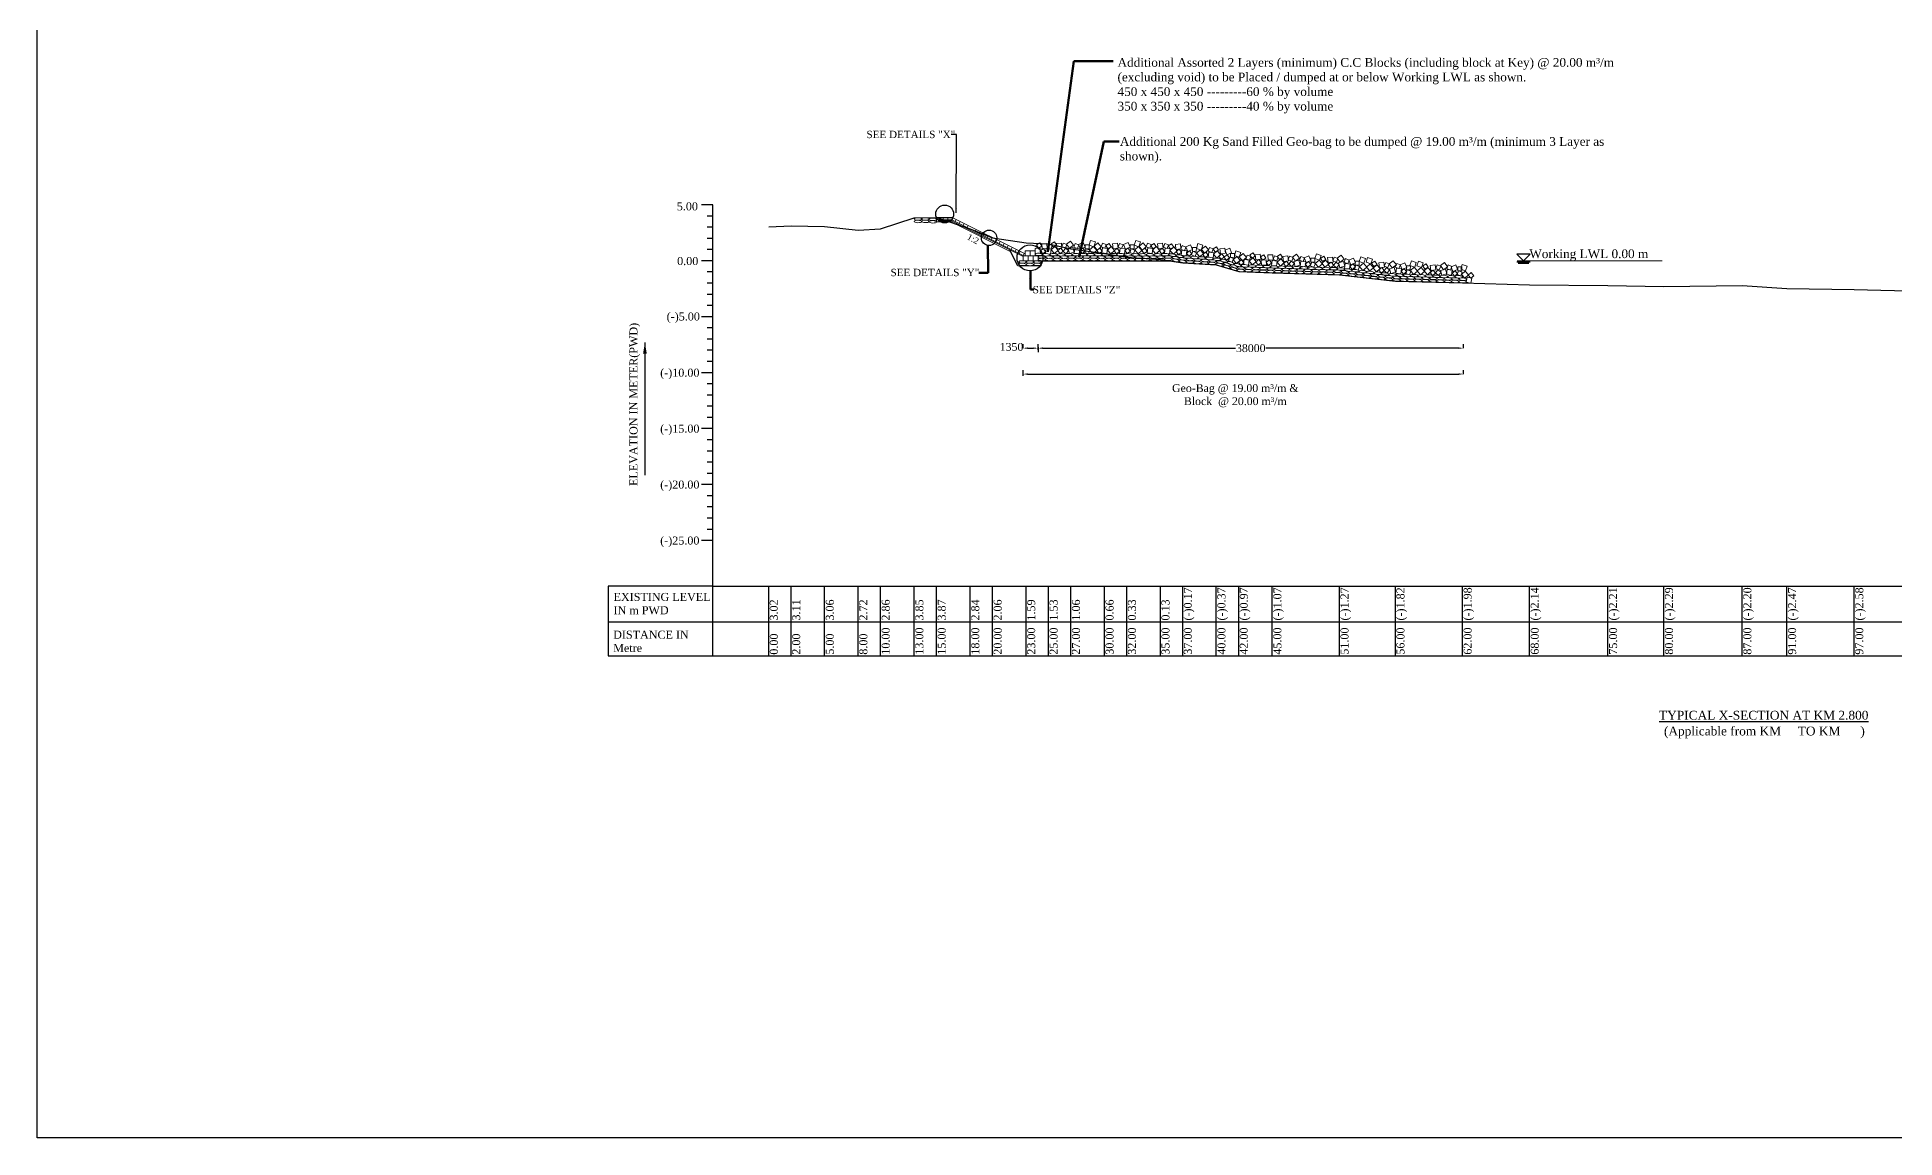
# Model space of a CAD drawing. Header units: metres. Extents: x -2434 to 11656, y -15288 to 8109.
# Drawn here: x 523.3 to 689.3, y -15288.2 to -15189.8 of the extents above; entities that cross this region are included whole.
import ezdxf

# ---------------------------------------------------------------- set-up
doc = ezdxf.new("R2010")
doc.units = ezdxf.units.M
doc.layers.add('LINE', color=7, linetype='Continuous')
doc.styles.get("Standard").update_dxf_attribs({"font": 'times.ttf'})
doc.dimstyles.get("Standard").update_dxf_attribs({"dimtxt": 0.5, "dimasz": 0.4075, "dimexe": 0.364, "dimexo": 0.219, "dimgap": 0.09, "dimtad": 0, "dimdec": 0, "dimlfac": 1000, "dimzin": 0, "dimdsep": 46, "dimtxsty": 'Standard', "dimcen": 0.09, "dimadec": 0, "dimazin": 0, "dimtfac": 1, "dimtdec": 0, "dimtofl": 0, "dimtmove": 0, "dimatfit": 3, "dimfxl": 1, "dimtolj": 1, "dimtzin": 0, "dimarcsym": 0})

# ---------------------------------------------------------------- blocks, each defined once
blk = doc.blocks.new('*D530')
at = {"color": 0, "lineweight": -2, "ltscale": 0.5}
for p, q in [((612.71, -15217.79), (612.71, -15217.27)), ((613.11, -15217.64), (630.36, -15217.64)), ((650.3, -15217.64), (633.05, -15217.64)), ((650.71, -15217.64), (650.71, -15217.27))]:
    blk.add_line(p, q, dxfattribs=at)
at = {"color": 0, "linetype": 'Continuous', "lineweight": -3, "ltscale": 0.5}
for points in [[(613.11, -15217.57), (613.11, -15217.7), (612.71, -15217.64)], [(650.3, -15217.57), (650.3, -15217.7), (650.71, -15217.64)]]:
    blk.add_solid(points, dxfattribs=at)
at = {"layer": 'Defpoints', "color": 0, "linetype": 'Continuous', "lineweight": -3, "ltscale": 0.5}
for p in [(650.71, -15217.64), (650.71, -15217.64), (612.71, -15223.34)]:
    blk.add_point(p, dxfattribs=at)
at = {"color": 0, "linetype": 'Continuous', "lineweight": -3, "ltscale": 0.5, "insert": (631.71, -15217.64), "char_height": 0.7, "attachment_point": 5}
blk.add_mtext('\\A1;38000', dxfattribs=at)
blk = doc.blocks.new('*D531')
at = {"color": 0, "lineweight": -2, "ltscale": 0.5}
for p, q in [((611.36, -15217.64), (611.36, -15217.27)), ((611.76, -15217.64), (612.3, -15217.64)), ((612.71, -15217.54), (612.71, -15218))]:
    blk.add_line(p, q, dxfattribs=at)
at = {"color": 0, "linetype": 'Continuous', "lineweight": -3, "ltscale": 0.5}
for points in [[(611.76, -15217.57), (611.76, -15217.7), (611.36, -15217.64)], [(612.3, -15217.57), (612.3, -15217.7), (612.71, -15217.64)]]:
    blk.add_solid(points, dxfattribs=at)
at = {"layer": 'Defpoints', "color": 0, "linetype": 'Continuous', "lineweight": -3, "ltscale": 0.5}
for p in [(611.36, -15217.64), (612.71, -15217.32), (612.71, -15217.64)]:
    blk.add_point(p, dxfattribs=at)
at = {"color": 0, "linetype": 'Continuous', "lineweight": -3, "ltscale": 0.5, "insert": (610.33, -15217.53), "char_height": 0.7, "attachment_point": 5}
blk.add_mtext('\\A1;1350', dxfattribs=at)
blk = doc.blocks.new('*D532')
at = {"color": 0, "lineweight": -2, "ltscale": 0.5}
for p, q in [((611.36, -15220.1), (611.36, -15219.59)), ((611.76, -15219.95), (650.3, -15219.95)), ((650.71, -15219.95), (650.71, -15219.59))]:
    blk.add_line(p, q, dxfattribs=at)
at = {"color": 0, "linetype": 'Continuous', "lineweight": -3, "ltscale": 0.5}
for points in [[(611.76, -15219.89), (611.76, -15220.02), (611.36, -15219.95)], [(650.3, -15219.89), (650.3, -15220.02), (650.71, -15219.95)]]:
    blk.add_solid(points, dxfattribs=at)
at = {"layer": 'Defpoints', "color": 0, "linetype": 'Continuous', "lineweight": -3, "ltscale": 0.5}
for p in [(650.71, -15219.95), (650.71, -15219.95), (611.36, -15226)]:
    blk.add_point(p, dxfattribs=at)
at = {"color": 0, "linetype": 'Continuous', "lineweight": -3, "ltscale": 0.5, "insert": (630.33, -15221.89), "char_height": 0.7, "attachment_point": 5}
blk.add_mtext('\\A1;Geo-Bag @ 19.00 m³/m &\\PBlock  @ 20.00 m³/m', dxfattribs=at)

msp = doc.modelspace()

# ---------------------------------------------------------------- linework, layer by layer
at = {"color": 0, "lineweight": -2}
for p, q in [((583.630429, -15204.827069), (582.630429, -15204.827069)), ((583.630429, -15245.126359), (583.630429, -15204.827069)), ((583.630429, -15205.827069), (583.130429, -15205.827069)), ((583.630429, -15206.827069), (583.130429, -15206.827069)), ((583.630429, -15207.827069), (583.130429, -15207.827069)), ((583.630429, -15209.827069), (582.630429, -15209.827069)), ((583.630429, -15208.827069), (583.130429, -15208.827069)), ((583.630429, -15210.827069), (583.130429, -15210.827069)), ((583.630429, -15211.827069), (583.130429, -15211.827069)), ((583.630429, -15212.827069), (583.130429, -15212.827069)), ((583.630429, -15214.827069), (582.630429, -15214.827069)), ((583.630429, -15213.827069), (583.130429, -15213.827069)), ((583.630429, -15215.827069), (583.130429, -15215.827069)), ((583.630429, -15216.827069), (583.130429, -15216.827069)), ((583.630429, -15217.827069), (583.130429, -15217.827069)), ((583.630429, -15219.827069), (582.630429, -15219.827069)), ((583.630429, -15218.827069), (583.130429, -15218.827069)), ((583.630429, -15220.827069), (583.130429, -15220.827069)), ((583.630429, -15221.827069), (583.130429, -15221.827069)), ((583.630429, -15222.827069), (583.130429, -15222.827069)), ((583.630429, -15224.827069), (582.630429, -15224.827069)), ((583.630429, -15223.827069), (583.130429, -15223.827069)), ((583.630429, -15225.827069), (583.130429, -15225.827069)), ((583.630429, -15226.827069), (583.130429, -15226.827069)), ((583.630429, -15227.827069), (583.130429, -15227.827069)), ((583.630429, -15229.827069), (582.630429, -15229.827069)), ((583.630429, -15228.827069), (583.130429, -15228.827069)), ((583.630429, -15230.827069), (583.130429, -15230.827069)), ((583.630429, -15231.827069), (583.130429, -15231.827069)), ((583.630429, -15232.827069), (583.130429, -15232.827069)), ((583.630429, -15234.827069), (582.630429, -15234.827069)), ((583.630429, -15233.827069), (583.130429, -15233.827069)), ((583.630429, -15238.907569), (793.630429, -15238.907569)), ((588.630429, -15245.126359), (588.630429, -15238.907569)), ((590.630429, -15245.126359), (590.630429, -15238.907569)), ((593.630429, -15245.126359), (593.630429, -15238.907569)), ((596.630429, -15245.126359), (596.630429, -15238.907569)), ((598.630429, -15245.126359), (598.630429, -15238.907569)), ((601.630429, -15245.126359), (601.630429, -15238.907569)), ((603.630429, -15245.126359), (603.630429, -15238.907569)), ((606.630429, -15245.126359), (606.630429, -15238.907569)), ((608.630429, -15245.126359), (608.630429, -15238.907569)), ((611.630429, -15245.126359), (611.630429, -15238.907569)), ((613.630429, -15245.126359), (613.630429, -15238.907569)), ((615.630429, -15245.126359), (615.630429, -15238.907569)), ((618.630429, -15245.126359), (618.630429, -15238.907569)), ((620.630429, -15245.126359), (620.630429, -15238.907569)), ((623.630429, -15245.126359), (623.630429, -15238.907569)), ((625.630429, -15245.126359), (625.630429, -15238.907569)), ((628.630429, -15245.126359), (628.630429, -15238.907569)), ((630.630429, -15245.126359), (630.630429, -15238.907569)), ((633.630429, -15245.126359), (633.630429, -15238.907569)), ((639.630429, -15245.126359), (639.630429, -15238.907569)), ((644.630429, -15245.126359), (644.630429, -15238.907569)), ((650.630429, -15245.126359), (650.630429, -15238.907569)), ((656.630429, -15245.126359), (656.630429, -15238.907569)), ((663.630429, -15245.126359), (663.630429, -15238.907569)), ((668.630429, -15245.126359), (668.630429, -15238.907569)), ((675.630429, -15245.126359), (675.630429, -15238.907569)), ((679.630429, -15245.126359), (679.630429, -15238.907569)), ((685.630429, -15245.126359), (685.630429, -15238.907569)), ((574.274371, -15242.077069), (793.630429, -15242.077069)), ((574.274371, -15245.126359), (793.630429, -15245.126359))]:
    msp.add_line(p, q, dxfattribs=at)
at = {"color": 0, "lineweight": -3, "ltscale": 0.5}
for p, q in [((603.600001, -15205.957069), (605.030429, -15205.957069)), ((612.705213, -15209.827069), (624.470429, -15209.827069))]:
    msp.add_line(p, q, dxfattribs=at)
at = {"linetype": 'ByBlock', "lineweight": 18, "ltscale": 0.5}
for p, q in [((603.630429, -15205.957069), (603.630429, -15206.357069)), ((603.830429, -15205.957069), (603.830429, -15206.357069)), ((604.230429, -15205.957069), (604.230429, -15206.157069)), ((604.630429, -15205.957069), (604.630429, -15206.157069)), ((605.030429, -15205.957069), (605.030429, -15206.157069)), ((605.3024, -15206.316661), (605.391843, -15206.137776)), ((605.660171, -15206.495547), (605.749614, -15206.316661)), ((606.017942, -15206.674432), (606.107385, -15206.495547)), ((606.375713, -15206.853318), (606.465156, -15206.674432)), ((607.091255, -15207.211089), (607.180697, -15207.032203)), ((607.449025, -15207.389974), (607.538468, -15207.211089)), ((607.806796, -15207.568859), (607.896239, -15207.389974)), ((608.164567, -15207.747745), (608.25401, -15207.568859)), ((608.522338, -15207.92663), (608.611781, -15207.747745)), ((608.880109, -15208.105516), (608.969552, -15207.92663)), ((609.23788, -15208.284401), (609.327323, -15208.105516)), ((609.595651, -15208.463287), (609.685093, -15208.284401)), ((609.953422, -15208.642172), (610.042864, -15208.463287)), ((610.311192, -15208.821057), (610.400635, -15208.642172)), ((610.668963, -15208.999943), (610.758406, -15208.821057)), ((611.026734, -15209.178828), (611.116177, -15208.999943)), ((611.384505, -15209.357714), (611.473948, -15209.178828))]:
    msp.add_line(p, q, dxfattribs=at)
at = {"linetype": 'ByBlock', "lineweight": 13, "ltscale": 0.5}
for p, q in [((604.936001, -15206.357069), (603.630429, -15206.357069)), ((605.030429, -15206.157069), (603.830429, -15206.157069)), ((604.959608, -15206.257069), (603.830429, -15206.257069)), ((610.261288, -15209.019712), (604.936001, -15206.357069)), ((611.3585, -15209.456515), (604.959608, -15206.257069)), ((611.42209, -15209.376506), (604.983215, -15206.157069)), ((611.541701, -15209.212705), (605.030429, -15205.957069))]:
    msp.add_line(p, q, dxfattribs=at)
at = {"color": 0, "linetype": 'Continuous', "lineweight": -3, "ltscale": 0.5}
msp.add_line((610.886317, -15210.269771), (610.186752, -15208.870641), dxfattribs=at)
at = {"color": 0, "linetype": 'Continuous', "lineweight": 0, "ltscale": 0.5}
for p in [(612.973653, -15209.827069), (610.886317, -15210.269771)]:
    msp.add_line(p, (612.973653, -15210.269771), dxfattribs=at)
at = {"color": 0, "lineweight": -3, "ltscale": 0.5}
msp.add_lwpolyline([(523.254788, -14660.06529), (817.299511, -14660.06529), (817.299511, -15288.199474), (523.254788, -15288.199474)], close=True, dxfattribs=at)
at = {"color": 3, "linetype": 'Continuous', "lineweight": -3, "ltscale": 0.5}
msp.add_lwpolyline([(588.630429, -15206.807069), (590.630429, -15206.717069), (593.630429, -15206.767069), (596.630429, -15207.107069), (598.630429, -15206.967069), (601.630429, -15205.977069), (603.630429, -15205.957069), (606.630429, -15206.987069), (608.630429, -15207.767069), (611.630429, -15208.237069), (613.630429, -15208.301069), (615.630429, -15208.771069), (618.630429, -15209.171069), (620.630429, -15209.501069), (623.630429, -15209.701069), (625.630429, -15210.001069), (628.630429, -15210.201069), (630.630429, -15210.801069), (633.630429, -15210.901069), (639.630429, -15211.097069), (644.630429, -15211.647069), (650.630429, -15211.807069), (656.630429, -15211.967069), (663.630429, -15212.037069), (668.630429, -15212.117069), (675.630429, -15212.027069), (679.630429, -15212.297069), (685.630429, -15212.407069), (691.630429, -15212.537069)], dxfattribs=at)
at = {"linetype": 'ByBlock', "lineweight": 18, "ltscale": 0.5}
for points in [[(611.3585, -15209.826506), (611.8085, -15209.826506), (611.8085, -15209.376506), (611.3585, -15209.376506)], [(611.541701, -15209.376506), (611.991701, -15209.376506), (611.991701, -15208.926506), (611.541701, -15208.926506)], [(611.8085, -15209.826506), (612.2585, -15209.826506), (612.2585, -15209.376506), (611.8085, -15209.376506)], [(611.991701, -15209.376506), (612.441701, -15209.376506), (612.441701, -15208.926506), (611.991701, -15208.926506)], [(612.2585, -15209.826506), (612.7085, -15209.826506), (612.7085, -15209.376506), (612.2585, -15209.376506)]]:
    msp.add_lwpolyline(points, close=True, dxfattribs=at)
at = {"color": 0, "lineweight": -3, "ltscale": 0.5}
msp.add_lwpolyline([(583.630429, -15238.907569), (574.274371, -15238.907569), (574.274371, -15245.126359)], dxfattribs=at)
at = {"color": 0, "linetype": 'Continuous', "lineweight": 0, "ltscale": 0.5}
for centre in [(601.969896, -15206.098353), (601.969896, -15206.314472), (602.629044, -15206.095314), (602.632632, -15206.312337), (603.288911, -15206.348146), (603.290321, -15206.130201)]:
    msp.add_ellipse(centre, major_axis=(-0.332673, 0.007297), ratio=0.3297157707, dxfattribs=at)
at = {"color": 0, "linetype": 'Continuous', "lineweight": 13, "ltscale": 0.5}
for centre, major_axis in [((611.318789, -15210.155036), (0.332472, -0.013683)), ((611.319303, -15209.934948), (0.332472, -0.013683)), ((611.979689, -15210.15727), (0.332472, -0.013683)), ((611.980202, -15209.937182), (0.332472, -0.013683)), ((612.636352, -15210.153605), (-0.332673, 0.007297)), ((612.641356, -15209.933518), (-0.332673, 0.007297))]:
    msp.add_ellipse(centre, major_axis=major_axis, ratio=0.3297157707, dxfattribs=at)
at = {"color": 0, "linetype": 'ByBlock', "lineweight": 15, "ltscale": 0.5}
for centre, major_axis in [((612.771044, -15209.261647), (0.33266, -0.007868)), ((613.042198, -15209.496597), (0.33266, -0.007868)), ((613.042198, -15209.714428), (0.33266, -0.007868)), ((613.433133, -15209.295796), (0.33266, -0.007868)), ((613.709077, -15209.500914), (0.33266, -0.007868)), ((613.709077, -15209.718745), (0.33266, -0.007868)), ((614.099953, -15209.291479), (0.33266, -0.007868)), ((614.375897, -15209.496597), (0.33266, -0.007868)), ((614.375897, -15209.714428), (0.33266, -0.007868)), ((614.766832, -15209.295796), (0.33266, -0.007868)), ((615.042776, -15209.500914), (0.33266, -0.007868)), ((615.042776, -15209.718745), (0.33266, -0.007868)), ((615.426186, -15209.285706), (0.33266, -0.007868)), ((615.70213, -15209.490824), (0.33266, -0.007868)), ((615.70213, -15209.708655), (0.33266, -0.007868)), ((616.093066, -15209.290023), (0.33266, -0.007868)), ((616.36901, -15209.495141), (0.33266, -0.007868)), ((616.36901, -15209.712972), (0.33266, -0.007868)), ((616.755943, -15209.288645), (0.33266, -0.007868)), ((617.031887, -15209.493763), (0.33266, -0.007868)), ((617.031887, -15209.711594), (0.33266, -0.007868)), ((617.419896, -15209.285914), (0.33266, -0.007868)), ((617.69584, -15209.491032), (0.33266, -0.007868)), ((617.69584, -15209.708863), (0.33266, -0.007868)), ((618.079969, -15209.286711), (0.33266, -0.007868)), ((618.363669, -15209.500835), (0.33266, -0.007868)), ((618.363669, -15209.718666), (0.33266, -0.007868)), ((618.742846, -15209.285333), (0.33266, -0.007868)), ((619.026546, -15209.499457), (0.33266, -0.007868)), ((619.026546, -15209.717288), (0.33266, -0.007868)), ((619.406799, -15209.282602), (0.33266, -0.007868)), ((619.690499, -15209.496726), (0.33266, -0.007868)), ((619.690499, -15209.714557), (0.33266, -0.007868)), ((620.074764, -15209.286711), (0.33266, -0.007868)), ((620.358464, -15209.500835), (0.33266, -0.007868)), ((620.358464, -15209.718666), (0.33266, -0.007868)), ((620.738547, -15209.297028), (0.33266, -0.007868)), ((621.016359, -15209.502), (0.33266, -0.007868)), ((621.021508, -15209.718547), (0.33266, -0.007868)), ((621.400867, -15209.299531), (0.33266, -0.007868)), ((621.678679, -15209.504503), (0.33266, -0.007868)), ((621.683828, -15209.721051), (0.33266, -0.007868)), ((622.063745, -15209.298153), (0.33266, -0.007868)), ((622.341557, -15209.503125), (0.33266, -0.007868)), ((622.346706, -15209.719673), (0.33266, -0.007868)), ((622.727698, -15209.295422), (0.33266, -0.007868)), ((623.005509, -15209.500394), (0.33266, -0.007868)), ((623.010659, -15209.716942), (0.33266, -0.007868)), ((623.395662, -15209.299531), (0.33266, -0.007868)), ((623.673474, -15209.504503), (0.33266, -0.007868)), ((623.678623, -15209.721051), (0.33266, -0.007868)), ((624.055586, -15209.278466), (0.33266, -0.007868)), ((624.323785, -15209.701133), (0.33266, -0.007868)), ((624.334596, -15209.485576), (0.33266, -0.007868)), ((624.709843, -15209.319805), (0.330485, -0.038785)), ((624.977808, -15209.785934), (0.325851, -0.067425)), ((624.990573, -15209.558385), (0.325851, -0.067425)), ((625.367014, -15209.415149), (0.325851, -0.067425)), ((625.629091, -15209.882606), (0.325851, -0.067425)), ((625.647196, -15209.66293), (0.325851, -0.067425)), ((626.022447, -15209.500089), (0.332273, -0.017872)), ((626.280876, -15209.932924), (0.332273, -0.017872)), ((626.301327, -15209.708711), (0.332273, -0.017872)), ((626.685844, -15209.531792), (0.332273, -0.017872)), ((626.938021, -15209.978131), (0.332273, -0.017872)), ((626.958472, -15209.753918), (0.332273, -0.017872)), ((627.345855, -15209.578876), (0.332273, -0.017872)), ((627.603372, -15210.023704), (0.332273, -0.017872)), ((627.618482, -15209.801003), (0.332273, -0.017872)), ((628.014462, -15209.621216), (0.332273, -0.017872)), ((628.27198, -15210.066043), (0.332273, -0.017872)), ((628.287089, -15209.843343), (0.332273, -0.017872)), ((628.67317, -15209.691087), (0.332273, -0.017872)), ((628.923657, -15210.171141), (0.326465, -0.064386)), ((628.947625, -15209.943226), (0.326465, -0.064386)), ((629.301923, -15209.822621), (0.326465, -0.064386)), ((629.557654, -15210.364802), (0.3159, -0.104555)), ((629.581621, -15210.136887), (0.3159, -0.104555)), ((629.909347, -15210.036513), (0.3159, -0.104555)), ((630.219098, -15210.326582), (0.3159, -0.104555)), ((630.543306, -15210.217239), (0.3159, -0.104555)), ((631.173346, -15210.276143), (0.331357, -0.030451)), ((631.829123, -15210.299477), (0.332711, -0.00531)), ((632.496949, -15210.323723), (0.332711, -0.00531)), ((633.15253, -15210.352349), (0.332711, -0.00531)), ((630.19513, -15210.554496), (0.3159, -0.104555)), ((630.834549, -15210.700843), (0.331357, -0.030451)), ((630.858516, -15210.472929), (0.331357, -0.030451)), ((631.493712, -15210.719171), (0.332711, -0.00531)), ((631.517679, -15210.491257), (0.332711, -0.00531)), ((632.161538, -15210.743418), (0.332711, -0.00531)), ((632.185505, -15210.515503), (0.332711, -0.00531)), ((632.818813, -15210.768967), (0.332711, -0.00531)), ((632.84278, -15210.541053), (0.332711, -0.00531)), ((633.483903, -15210.788312), (0.332711, -0.00531)), ((633.499143, -15210.568427), (0.332711, -0.00531)), ((633.808894, -15210.379724), (0.332711, -0.00531)), ((634.143393, -15210.810316), (0.332711, -0.00531)), ((634.158633, -15210.590432), (0.332711, -0.00531)), ((634.468383, -15210.401728), (0.332711, -0.00531)), ((634.810828, -15210.831121), (0.332711, -0.00531)), ((634.826068, -15210.611236), (0.332711, -0.00531)), ((635.135818, -15210.422533), (0.332711, -0.00531)), ((635.478263, -15210.857453), (0.332711, -0.00531)), ((635.493503, -15210.637568), (0.332711, -0.00531)), ((635.803253, -15210.448865), (0.332711, -0.00531)), ((636.145698, -15210.870593), (0.332711, -0.00531)), ((636.160938, -15210.650708), (0.332711, -0.00531)), ((636.470689, -15210.462005), (0.332711, -0.00531)), ((636.796981, -15210.896977), (0.332711, -0.00531)), ((636.812221, -15210.677092), (0.332711, -0.00531)), ((637.121972, -15210.488389), (0.332711, -0.00531)), ((637.460118, -15210.923257), (0.332711, -0.00531)), ((637.475358, -15210.703372), (0.332711, -0.00531)), ((637.785108, -15210.514669), (0.332711, -0.00531)), ((638.127553, -15210.936449), (0.332711, -0.00531)), ((638.142793, -15210.716564), (0.332711, -0.00531)), ((638.453065, -15210.520456), (0.332711, -0.00531)), ((638.79069, -15210.958349), (0.332711, -0.00531)), ((638.80593, -15210.738464), (0.332711, -0.00531)), ((639.116201, -15210.542356), (0.332711, -0.00531)), ((639.442885, -15210.975921), (0.332711, -0.00531)), ((639.458125, -15210.756036), (0.332711, -0.00531)), ((639.768396, -15210.559928), (0.332711, -0.00531)), ((640.095613, -15211.040677), (0.330571, -0.038047)), ((640.110853, -15210.820792), (0.330571, -0.038047)), ((640.406405, -15210.656387), (0.330571, -0.038047)), ((640.756535, -15211.104238), (0.330571, -0.038047)), ((640.775031, -15210.878253), (0.330571, -0.038047)), ((641.070584, -15210.713848), (0.330571, -0.038047)), ((641.411596, -15211.187093), (0.330571, -0.038047)), ((641.430092, -15210.961107), (0.330571, -0.038047)), ((641.725644, -15210.796702), (0.330571, -0.038047)), ((642.069522, -15211.252792), (0.330571, -0.038047)), ((642.088018, -15211.026807), (0.330571, -0.038047)), ((642.383571, -15210.862402), (0.330571, -0.038047)), ((642.727448, -15211.334969), (0.330571, -0.038047)), ((642.745945, -15211.108983), (0.330571, -0.038047)), ((643.047098, -15210.939572), (0.330571, -0.038047)), ((643.396446, -15211.406143), (0.330571, -0.038047)), ((643.414943, -15211.180158), (0.330571, -0.038047)), ((643.716096, -15211.010747), (0.330571, -0.038047)), ((644.061146, -15211.476848), (0.330571, -0.038047)), ((644.079643, -15211.250863), (0.330571, -0.038047)), ((644.380796, -15211.081452), (0.330571, -0.038047)), ((644.719984, -15211.543851), (0.330571, -0.038047)), ((644.738481, -15211.317866), (0.330571, -0.038047)), ((645.025827, -15211.107002), (0.330571, -0.038047)), ((645.359545, -15211.555844), (0.330571, -0.038047)), ((645.378041, -15211.329859), (0.330571, -0.038047)), ((645.6719, -15211.133751), (0.330571, -0.038047)), ((646.009079, -15211.574243), (0.332006, -0.022296)), ((646.027576, -15211.348257), (0.332006, -0.022296)), ((646.321435, -15211.152149), (0.332006, -0.022296)), ((646.667657, -15211.59291), (0.332006, -0.022296)), ((646.686153, -15211.366924), (0.332006, -0.022296)), ((646.981054, -15211.175926), (0.332006, -0.022296)), ((647.32884, -15211.60631), (0.332006, -0.022296)), ((647.347336, -15211.380325), (0.332006, -0.022296)), ((647.642237, -15211.189327), (0.332006, -0.022296)), ((647.998098, -15211.627689), (0.332006, -0.022296)), ((648.016595, -15211.401703), (0.332006, -0.022296)), ((648.311496, -15211.210705), (0.332006, -0.022296)), ((648.654201, -15211.650423), (0.332006, -0.022296)), ((648.672698, -15211.424437), (0.332006, -0.022296)), ((648.967599, -15211.233439), (0.332006, -0.022296)), ((649.317859, -15211.66935), (0.332006, -0.022296)), ((649.336355, -15211.443365), (0.332006, -0.022296)), ((649.631256, -15211.252367), (0.332006, -0.022296)), ((649.981516, -15211.680718), (0.332006, -0.022296)), ((650.000013, -15211.454732), (0.332006, -0.022296)), ((650.294914, -15211.263734), (0.332006, -0.022296)), ((650.637619, -15211.695891), (0.332006, -0.022296)), ((650.656116, -15211.469906), (0.332006, -0.022296))]:
    msp.add_ellipse(centre, major_axis=major_axis, ratio=0.3297157707, dxfattribs=at)
at = {"layer": 'LINE', "color": 0, "linetype": 'ByBlock', "lineweight": -3, "ltscale": 0.5}
for p, q in [((656.087547, -15209.827069), (655.487547, -15209.227069)), ((656.687547, -15209.227069), (655.487547, -15209.227069)), ((655.487547, -15209.927069), (656.687547, -15209.927069)), ((655.607547, -15210.027069), (656.567547, -15210.027069)), ((656.087547, -15209.827069), (656.687547, -15209.227069))]:
    msp.add_line(p, q, dxfattribs=at)
at = {"layer": 'LINE', "color": 7, "lineweight": 13, "ltscale": 0.5}
msp.add_line((668.461435, -15209.827069), (655.516766, -15209.827069), dxfattribs=at)
at = {"layer": 'LINE', "color": 0, "linetype": 'ByBlock', "lineweight": 18, "ltscale": 0.5}
for points in [[(612.736086, -15208.703999), (613.03261, -15208.518058), (612.846669, -15208.221535), (612.550146, -15208.407475), (612.736086, -15208.703999)], [(613.05424, -15208.753225), (613.503545, -15208.728238), (613.478559, -15208.278932), (613.029253, -15208.303919), (613.05424, -15208.753225)], [(613.503328, -15208.659283), (613.829925, -15208.785116), (613.955759, -15208.458519), (613.629161, -15208.332685), (613.503328, -15208.659283)], [(614.49715, -15208.88718), (614.193662, -15208.554922), (613.861404, -15208.858409), (614.164891, -15209.190667), (614.49715, -15208.88718)], [(614.059153, -15208.622621), (614.355677, -15208.436681), (614.169736, -15208.140158), (613.873213, -15208.326098), (614.059153, -15208.622621)], [(614.781877, -15208.242941), (614.335164, -15208.297231), (614.389454, -15208.743945), (614.836167, -15208.689654), (614.781877, -15208.242941)], [(614.820516, -15208.586864), (615.147113, -15208.712698), (615.272947, -15208.3861), (614.946349, -15208.260267), (614.820516, -15208.586864)], [(615.520816, -15208.715381), (615.880934, -15208.445539), (615.611092, -15208.085421), (615.250974, -15208.355263), (615.520816, -15208.715381)], [(615.887983, -15208.612919), (616.214581, -15208.738753), (616.340414, -15208.412155), (616.013817, -15208.286322), (615.887983, -15208.612919)], [(616.318999, -15208.359024), (616.48611, -15208.776845), (616.903931, -15208.609734), (616.73682, -15208.191914), (616.318999, -15208.359024)], [(617.256105, -15208.752912), (617.258484, -15208.40292), (616.908492, -15208.400541), (616.906113, -15208.750533), (617.256105, -15208.752912)], [(617.683939, -15208.574066), (617.826181, -15208.147138), (617.399253, -15208.004897), (617.257011, -15208.431824), (617.683939, -15208.574066)], [(617.653395, -15208.565738), (617.31334, -15208.860462), (617.608064, -15209.200518), (617.94812, -15208.905793), (617.653395, -15208.565738)], [(617.70182, -15208.514709), (617.982468, -15208.866471), (618.334231, -15208.585824), (618.053583, -15208.234061), (617.70182, -15208.514709)], [(618.328506, -15208.577004), (618.655104, -15208.702837), (618.780937, -15208.37624), (618.45434, -15208.250406), (618.328506, -15208.577004)], [(618.935734, -15208.759003), (619.232257, -15208.573062), (619.046317, -15208.276539), (618.749793, -15208.462479), (618.935734, -15208.759003)], [(619.538734, -15208.897875), (619.235246, -15208.565617), (618.902988, -15208.869104), (619.206476, -15209.201362), (619.538734, -15208.897875)], [(619.804452, -15208.25741), (619.357739, -15208.311701), (619.412029, -15208.758414), (619.858742, -15208.704123), (619.804452, -15208.25741)], [(619.846444, -15208.606871), (620.173042, -15208.732704), (620.298875, -15208.406107), (619.972278, -15208.280273), (619.846444, -15208.606871)], [(620.351344, -15208.359442), (620.518455, -15208.777262), (620.936275, -15208.610151), (620.769165, -15208.192331), (620.351344, -15208.359442)], [(621.288449, -15208.753329), (621.290828, -15208.403337), (620.940836, -15208.400958), (620.938457, -15208.75095), (621.288449, -15208.753329)], [(621.716283, -15208.574483), (621.858525, -15208.147556), (621.431598, -15208.005314), (621.289356, -15208.432241), (621.716283, -15208.574483)], [(621.68574, -15208.566155), (621.345685, -15208.860879), (621.640409, -15209.200935), (621.980464, -15208.90621), (621.68574, -15208.566155)], [(621.734165, -15208.515126), (622.014813, -15208.866889), (622.366575, -15208.586241), (622.085928, -15208.234478), (621.734165, -15208.515126)], [(622.360851, -15208.577421), (622.687449, -15208.703255), (622.813282, -15208.376657), (622.486685, -15208.250824), (622.360851, -15208.577421)], [(622.968078, -15208.75942), (623.264602, -15208.573479), (623.078661, -15208.276956), (622.782138, -15208.462896), (622.968078, -15208.75942)], [(623.571079, -15208.898292), (623.267591, -15208.566034), (622.935333, -15208.869521), (623.238821, -15209.201779), (623.571079, -15208.898292)], [(623.836796, -15208.257828), (623.390083, -15208.312118), (623.444374, -15208.758831), (623.891087, -15208.704541), (623.836796, -15208.257828)], [(623.916908, -15208.607142), (624.243505, -15208.732976), (624.369339, -15208.406378), (624.042741, -15208.280545), (623.916908, -15208.607142)], [(624.524135, -15208.789141), (624.820659, -15208.6032), (624.634718, -15208.306677), (624.338195, -15208.492618), (624.524135, -15208.789141)], [(625.127135, -15208.928013), (624.823648, -15208.595755), (624.49139, -15208.899242), (624.794877, -15209.2315), (625.127135, -15208.928013)], [(625.420077, -15208.323683), (624.973364, -15208.377974), (625.027654, -15208.824687), (625.474367, -15208.770397), (625.420077, -15208.323683)], [(625.464935, -15208.79985), (625.791532, -15208.925684), (625.917366, -15208.599086), (625.590768, -15208.473253), (625.464935, -15208.79985)], [(625.910829, -15208.570619), (626.077939, -15208.988439), (626.49576, -15208.821328), (626.328649, -15208.403508), (625.910829, -15208.570619)], [(627.275898, -15208.86622), (627.41814, -15208.439293), (626.991212, -15208.297051), (626.84897, -15208.723978), (627.275898, -15208.86622)], [(627.303158, -15208.792628), (627.583806, -15209.144391), (627.935568, -15208.863744), (627.654921, -15208.511981), (627.303158, -15208.792628)], [(628.52626, -15209.067477), (628.822784, -15208.881537), (628.636843, -15208.585013), (628.34032, -15208.770954), (628.52626, -15209.067477)], [(612.455573, -15209.170294), (612.904879, -15209.145307), (612.879892, -15208.696001), (612.430586, -15208.720988), (612.455573, -15209.170294)], [(613.080895, -15209.228279), (613.377418, -15209.042339), (613.191478, -15208.745815), (612.894954, -15208.931756), (613.080895, -15209.228279)], [(613.869644, -15208.791061), (613.423458, -15208.732601), (613.364998, -15209.178787), (613.811184, -15209.237247), (613.869644, -15208.791061)], [(614.951622, -15208.976866), (614.73225, -15208.704147), (614.45953, -15208.923519), (614.678903, -15209.196238), (614.951622, -15208.976866)], [(615.219139, -15209.201364), (615.432782, -15208.924133), (615.155551, -15208.71049), (614.941908, -15208.987721), (615.219139, -15209.201364)], [(615.384466, -15208.753357), (615.504851, -15209.186955), (615.938449, -15209.06657), (615.818064, -15208.632972), (615.384466, -15208.753357)], [(616.441002, -15208.766828), (615.994816, -15208.708368), (615.936356, -15209.154555), (616.382542, -15209.213015), (616.441002, -15208.766828)], [(616.916052, -15208.965425), (616.69668, -15208.692706), (616.423961, -15208.912078), (616.643333, -15209.184797), (616.916052, -15208.965425)], [(616.874524, -15209.077706), (617.201122, -15209.20354), (617.326955, -15208.876942), (617.000358, -15208.751109), (616.874524, -15209.077706)], [(618.131271, -15209.187944), (618.427794, -15209.002004), (618.241854, -15208.70548), (617.94533, -15208.891421), (618.131271, -15209.187944)], [(618.91868, -15208.741925), (618.472494, -15208.683465), (618.414034, -15209.129652), (618.86022, -15209.188112), (618.91868, -15208.741925)], [(619.993206, -15208.987561), (619.773834, -15208.714842), (619.501115, -15208.934214), (619.720487, -15209.206933), (619.993206, -15208.987561)], [(620.474544, -15208.774337), (620.028358, -15208.715877), (619.969898, -15209.162063), (620.416084, -15209.220523), (620.474544, -15208.774337)], [(620.948397, -15208.965842), (620.729025, -15208.693123), (620.456305, -15208.912495), (620.675678, -15209.185215), (620.948397, -15208.965842)], [(620.906869, -15209.078123), (621.233467, -15209.203957), (621.3593, -15208.877359), (621.032703, -15208.751526), (620.906869, -15209.078123)], [(622.163616, -15209.188361), (622.460139, -15209.002421), (622.274198, -15208.705897), (621.977675, -15208.891838), (622.163616, -15209.188361)], [(622.951025, -15208.742342), (622.504838, -15208.683882), (622.446379, -15209.130069), (622.892565, -15209.188529), (622.951025, -15208.742342)], [(624.025551, -15208.987978), (623.806179, -15208.715259), (623.533459, -15208.934631), (623.752832, -15209.20735), (624.025551, -15208.987978)], [(624.507082, -15208.772063), (624.060895, -15208.713604), (624.002435, -15209.15979), (624.448622, -15209.21825), (624.507082, -15208.772063)], [(625.521168, -15209.065931), (625.301796, -15208.793212), (625.029077, -15209.012584), (625.248449, -15209.285303), (625.521168, -15209.065931)], [(625.987397, -15208.946198), (625.54121, -15208.887738), (625.48275, -15209.333925), (625.928937, -15209.392385), (625.987397, -15208.946198)], [(626.450699, -15209.198033), (626.231326, -15208.925313), (625.958607, -15209.144686), (626.177979, -15209.417405), (626.450699, -15209.198033)], [(626.409171, -15209.310314), (626.735768, -15209.436147), (626.861602, -15209.10955), (626.535004, -15208.983716), (626.409171, -15209.310314)], [(626.844808, -15208.985519), (626.847187, -15208.635528), (626.497195, -15208.633149), (626.494816, -15208.983141), (626.844808, -15208.985519)], [(627.195597, -15208.841311), (626.855541, -15209.136035), (627.150266, -15209.476091), (627.490321, -15209.181366), (627.195597, -15208.841311)], [(627.61655, -15209.534535), (627.913073, -15209.348595), (627.727133, -15209.052071), (627.43061, -15209.238012), (627.61655, -15209.534535)], [(627.89233, -15208.966404), (628.218928, -15209.092237), (628.344761, -15208.76564), (628.018164, -15208.639806), (627.89233, -15208.966404)], [(628.398489, -15209.107861), (627.952302, -15209.049401), (627.893842, -15209.495588), (628.340029, -15209.554047), (628.398489, -15209.107861)], [(629.016198, -15209.277941), (628.71271, -15208.945683), (628.380452, -15209.24917), (628.68394, -15209.581428), (629.016198, -15209.277941)], [(629.342367, -15209.484374), (629.122995, -15209.211655), (628.850276, -15209.431027), (629.069648, -15209.703747), (629.342367, -15209.484374)], [(629.387423, -15208.712823), (628.94071, -15208.767113), (628.995001, -15209.213826), (629.441714, -15209.159536), (629.387423, -15208.712823)], [(629.808064, -15209.567566), (629.588692, -15209.294847), (629.315972, -15209.514219), (629.535345, -15209.786939), (629.808064, -15209.567566)], [(629.410174, -15208.873983), (629.577284, -15209.291804), (629.995105, -15209.124693), (629.827994, -15208.706873), (629.410174, -15208.873983)], [(629.708181, -15209.836014), (630.034779, -15209.961848), (630.160612, -15209.63525), (629.834015, -15209.509416), (629.708181, -15209.836014)], [(630.248284, -15209.522378), (630.250663, -15209.172386), (629.900671, -15209.170007), (629.898292, -15209.519999), (630.248284, -15209.522378)], [(630.472203, -15209.445277), (630.132148, -15209.740001), (630.426872, -15210.080057), (630.766927, -15209.785332), (630.472203, -15209.445277)], [(630.675597, -15209.511223), (630.817839, -15209.084295), (630.390911, -15208.942053), (630.248669, -15209.368981), (630.675597, -15209.511223)], [(630.794682, -15210.224745), (631.091206, -15210.038804), (630.905265, -15209.742281), (630.608742, -15209.928222), (630.794682, -15210.224745)], [(630.684361, -15209.47121), (630.965008, -15209.822973), (631.316771, -15209.542326), (631.036123, -15209.190563), (630.684361, -15209.47121)], [(631.577272, -15209.7647), (631.131086, -15209.70624), (631.072626, -15210.152426), (631.518812, -15210.210886), (631.577272, -15209.7647)], [(631.276138, -15209.652964), (631.602735, -15209.778797), (631.728569, -15209.4522), (631.401971, -15209.326366), (631.276138, -15209.652964)], [(632.204881, -15209.885244), (631.901393, -15209.552986), (631.569135, -15209.856474), (631.872623, -15210.188732), (632.204881, -15209.885244)], [(631.817455, -15209.598809), (632.113979, -15209.412869), (631.928038, -15209.116345), (631.631515, -15209.302286), (631.817455, -15209.598809)], [(632.549664, -15209.240817), (632.102951, -15209.295108), (632.157241, -15209.741821), (632.603954, -15209.68753), (632.549664, -15209.240817)], [(632.653361, -15209.98927), (632.433989, -15209.71655), (632.16127, -15209.935923), (632.380642, -15210.208642), (632.653361, -15209.98927)], [(632.758489, -15209.778081), (633.055012, -15209.592141), (632.869071, -15209.295617), (632.572548, -15209.481558), (632.758489, -15209.778081)], [(632.66346, -15210.23082), (633.112766, -15210.205833), (633.087779, -15209.756527), (632.638473, -15209.781514), (632.66346, -15210.23082)], [(633.270807, -15210.238696), (633.56733, -15210.052756), (633.38139, -15209.756232), (633.084866, -15209.942173), (633.270807, -15210.238696)], [(633.251316, -15209.760044), (633.700622, -15209.735057), (633.675635, -15209.285751), (633.226329, -15209.310738), (633.251316, -15209.760044)], [(634.077532, -15209.851586), (633.631345, -15209.793126), (633.572885, -15210.239313), (634.019072, -15210.297773), (634.077532, -15209.851586)], [(633.711215, -15209.719809), (634.037813, -15209.845642), (634.163646, -15209.519045), (633.837049, -15209.393211), (633.711215, -15209.719809)], [(634.702302, -15209.992652), (634.398814, -15209.660394), (634.066556, -15209.963882), (634.370044, -15210.29614), (634.702302, -15209.992652)], [(634.264305, -15209.728094), (634.560829, -15209.542153), (634.374888, -15209.24563), (634.078365, -15209.43157), (634.264305, -15209.728094)], [(635.015295, -15209.390545), (634.568582, -15209.444835), (634.622872, -15209.891548), (635.069585, -15209.837258), (635.015295, -15209.390545)], [(635.125903, -15210.127285), (634.906531, -15209.854566), (634.633812, -15210.073938), (634.853184, -15210.346658), (635.125903, -15210.127285)], [(635.053934, -15209.734468), (635.380531, -15209.860301), (635.506365, -15209.533704), (635.179767, -15209.40787), (635.053934, -15209.734468)], [(635.39342, -15210.351783), (635.607063, -15210.074553), (635.329833, -15209.86091), (635.11619, -15210.13814), (635.39342, -15210.351783)], [(635.697312, -15209.861264), (636.05743, -15209.591422), (635.787588, -15209.231303), (635.42747, -15209.501146), (635.697312, -15209.861264)], [(635.560962, -15209.89924), (635.681347, -15210.332838), (636.114945, -15210.212453), (635.99456, -15209.778854), (635.560962, -15209.89924)], [(636.064479, -15209.758802), (636.391076, -15209.884636), (636.51691, -15209.558038), (636.190312, -15209.432205), (636.064479, -15209.758802)], [(636.617498, -15209.912711), (636.171311, -15209.854251), (636.112851, -15210.300438), (636.559038, -15210.358898), (636.617498, -15209.912711)], [(636.495495, -15209.558823), (636.662606, -15209.976643), (637.080426, -15209.809532), (636.913316, -15209.391712), (636.495495, -15209.558823)], [(637.074572, -15210.174192), (636.8552, -15209.901473), (636.582481, -15210.120845), (636.801853, -15210.393564), (637.074572, -15210.174192)], [(637.033045, -15210.286473), (637.359642, -15210.412306), (637.485476, -15210.085709), (637.158878, -15209.959875), (637.033045, -15210.286473)], [(637.4326, -15209.95271), (637.434979, -15209.602718), (637.084987, -15209.600339), (637.082608, -15209.950331), (637.4326, -15209.95271)], [(637.860434, -15209.773864), (638.002676, -15209.346937), (637.575749, -15209.204695), (637.433507, -15209.631622), (637.860434, -15209.773864)], [(637.811916, -15209.774505), (637.47186, -15210.069229), (637.766585, -15210.409284), (638.10664, -15210.11456), (637.811916, -15209.774505)], [(638.1186, -15209.907308), (638.415123, -15209.721367), (638.229183, -15209.424844), (637.932659, -15209.610784), (638.1186, -15209.907308)], [(638.697404, -15210.093548), (638.393916, -15209.76129), (638.061658, -15210.064777), (638.365146, -15210.397035), (638.697404, -15210.093548)], [(639.010397, -15209.49144), (638.563684, -15209.545731), (638.617974, -15209.992444), (639.064687, -15209.938153), (639.010397, -15209.49144)], [(639.121005, -15210.228181), (638.901633, -15209.955462), (638.628914, -15210.174834), (638.848286, -15210.447553), (639.121005, -15210.228181)], [(639.049036, -15209.835363), (639.375633, -15209.961197), (639.501467, -15209.634599), (639.174869, -15209.508766), (639.049036, -15209.835363)], [(639.388522, -15210.452679), (639.602165, -15210.175448), (639.324935, -15209.961805), (639.111292, -15210.239036), (639.388522, -15210.452679)], [(639.692414, -15209.96216), (640.052532, -15209.692317), (639.78269, -15209.332199), (639.422571, -15209.602041), (639.692414, -15209.96216)], [(639.556063, -15210.000135), (639.676449, -15210.433733), (640.110047, -15210.313348), (639.989662, -15209.87975), (639.556063, -15210.000135)], [(640.047727, -15209.962679), (640.374325, -15210.088513), (640.500158, -15209.761915), (640.173561, -15209.636082), (640.047727, -15209.962679)], [(640.600746, -15210.116588), (640.15456, -15210.058128), (640.0961, -15210.504315), (640.542286, -15210.562775), (640.600746, -15210.116588)], [(640.478744, -15209.7627), (640.645855, -15210.18052), (641.063675, -15210.013409), (640.896564, -15209.595589), (640.478744, -15209.7627)], [(641.057821, -15210.378069), (640.838449, -15210.10535), (640.565729, -15210.324722), (640.785102, -15210.597441), (641.057821, -15210.378069)], [(640.988549, -15210.541867), (641.315146, -15210.6677), (641.44098, -15210.341103), (641.114382, -15210.215269), (640.988549, -15210.541867)], [(641.388104, -15210.208104), (641.390483, -15209.858112), (641.040491, -15209.855733), (641.038112, -15210.205725), (641.388104, -15210.208104)], [(641.823754, -15210.04902), (641.965996, -15209.622092), (641.539068, -15209.47985), (641.396826, -15209.906778), (641.823754, -15210.04902)], [(641.775235, -15210.04966), (641.43518, -15210.344385), (641.729904, -15210.68444), (642.069959, -15210.389716), (641.775235, -15210.04966)], [(642.440519, -15210.105699), (642.582761, -15209.678771), (642.155833, -15209.536529), (642.013591, -15209.963457), (642.440519, -15210.105699)], [(642.392, -15210.106339), (642.051945, -15210.401064), (642.346669, -15210.741119), (642.686725, -15210.446395), (642.392, -15210.106339)], [(642.698684, -15210.332946), (642.995208, -15210.147006), (642.809267, -15209.850483), (642.512744, -15210.036423), (642.698684, -15210.332946)], [(643.277488, -15210.519187), (642.974001, -15210.186929), (642.641743, -15210.490416), (642.94523, -15210.822674), (643.277488, -15210.519187)], [(643.602204, -15209.957385), (643.155491, -15210.011676), (643.209782, -15210.458389), (643.656495, -15210.404099), (643.602204, -15209.957385)], [(643.640843, -15210.301308), (643.967441, -15210.427142), (644.093274, -15210.100544), (643.766677, -15209.974711), (643.640843, -15210.301308)], [(644.360552, -15210.469767), (644.72067, -15210.199924), (644.450828, -15209.839806), (644.09071, -15210.109648), (644.360552, -15210.469767)], [(644.627812, -15210.388318), (644.954409, -15210.514152), (645.080243, -15210.187554), (644.753645, -15210.061721), (644.627812, -15210.388318)], [(645.058828, -15210.188339), (645.225939, -15210.606159), (645.64376, -15210.439048), (645.476649, -15210.021228), (645.058828, -15210.188339)], [(646.361114, -15210.404632), (646.503356, -15209.977704), (646.076428, -15209.835462), (645.934186, -15210.26239), (646.361114, -15210.404632)], [(646.975665, -15210.433988), (647.117907, -15210.00706), (646.690979, -15209.864818), (646.548737, -15210.291746), (646.975665, -15210.433988)], [(647.260533, -15210.583804), (647.557056, -15210.397863), (647.371116, -15210.10134), (647.074592, -15210.287281), (647.260533, -15210.583804)], [(648.193361, -15210.181546), (647.746648, -15210.235836), (647.800938, -15210.682549), (648.247651, -15210.628259), (648.193361, -15210.181546)], [(648.234735, -15210.504091), (648.561333, -15210.629924), (648.687166, -15210.303327), (648.360569, -15210.177493), (648.234735, -15210.504091)], [(648.935817, -15210.624473), (649.295935, -15210.354631), (649.026093, -15209.994513), (648.665975, -15210.264355), (648.935817, -15210.624473)], [(649.228868, -15210.529572), (649.555465, -15210.655406), (649.681299, -15210.328808), (649.354701, -15210.202975), (649.228868, -15210.529572)], [(649.607261, -15210.370889), (649.774371, -15210.78871), (650.192192, -15210.621599), (650.025081, -15210.203779), (649.607261, -15210.370889)], [(650.89626, -15210.732921), (651.038502, -15210.305993), (650.611574, -15210.163751), (650.469332, -15210.590679), (650.89626, -15210.732921)], [(643.637524, -15210.703825), (643.418152, -15210.431105), (643.145433, -15210.650478), (643.364805, -15210.923197), (643.637524, -15210.703825)], [(643.905041, -15210.928322), (644.118684, -15210.651092), (643.841454, -15210.437449), (643.627811, -15210.714679), (643.905041, -15210.928322)], [(644.094075, -15210.538089), (644.21446, -15210.971687), (644.648059, -15210.851302), (644.527673, -15210.417704), (644.094075, -15210.538089)], [(645.180831, -15210.542227), (644.734644, -15210.483767), (644.676184, -15210.929954), (645.122371, -15210.988414), (645.180831, -15210.542227)], [(645.637906, -15210.803708), (645.418533, -15210.530989), (645.145814, -15210.750361), (645.365186, -15211.02308), (645.637906, -15210.803708)], [(645.568633, -15210.967506), (645.895231, -15211.093339), (646.021064, -15210.766742), (645.694467, -15210.640908), (645.568633, -15210.967506)], [(645.968189, -15210.633743), (645.970568, -15210.283751), (645.620576, -15210.281372), (645.618197, -15210.631364), (645.968189, -15210.633743)], [(646.312595, -15210.405272), (645.97254, -15210.699996), (646.267264, -15211.040052), (646.60732, -15210.745327), (646.312595, -15210.405272)], [(646.927146, -15210.434628), (646.587091, -15210.729353), (646.881815, -15211.069408), (647.221871, -15210.774684), (646.927146, -15210.434628)], [(647.839337, -15210.770044), (647.535849, -15210.437786), (647.203591, -15210.741274), (647.507079, -15211.073532), (647.839337, -15210.770044)], [(648.228681, -15210.927985), (648.009309, -15210.655266), (647.736589, -15210.874638), (647.955962, -15211.147357), (648.228681, -15210.927985)], [(648.498933, -15211.131104), (648.712576, -15210.853874), (648.435346, -15210.640231), (648.221703, -15210.917461), (648.498933, -15211.131104)], [(648.66934, -15210.692796), (648.789725, -15211.126394), (649.223324, -15211.006009), (649.102939, -15210.572411), (648.66934, -15210.692796)], [(649.720275, -15210.674043), (649.274089, -15210.615583), (649.215629, -15211.06177), (649.661816, -15211.12023), (649.720275, -15210.674043)], [(650.186338, -15210.986259), (649.966966, -15210.713539), (649.694246, -15210.932912), (649.913618, -15211.205631), (650.186338, -15210.986259)], [(650.160571, -15211.060006), (650.487169, -15211.18584), (650.613002, -15210.859242), (650.286405, -15210.733409), (650.160571, -15211.060006)], [(650.560127, -15210.726244), (650.562506, -15210.376252), (650.212514, -15210.373873), (650.210135, -15210.723865), (650.560127, -15210.726244)], [(650.871578, -15210.748474), (650.531523, -15211.043198), (650.826247, -15211.383253), (651.166303, -15211.088529), (650.871578, -15210.748474)], [(651.48009, -15211.384254), (651.039402, -15211.293182), (650.948331, -15211.733871), (651.389019, -15211.824942), (651.48009, -15211.384254)], [(651.638309, -15211.160206), (651.418936, -15210.887487), (651.146217, -15211.106859), (651.365589, -15211.379578), (651.638309, -15211.160206)]]:
    msp.add_lwpolyline(points, dxfattribs=at)
at = {"layer": 'LINE', "color": 0, "linetype": 'ByBlock', "lineweight": -3, "ltscale": 0.5}
for centre, radius in [((604.359992, -15205.654158), 0.797365), ((608.323434, -15207.774318), 0.68914), ((611.981802, -15209.572663), 1.16136)]:
    msp.add_circle(centre, radius, dxfattribs=at)

# ---------------------------------------------------------------- texts
at = {"color": 0, "lineweight": -2}
msp.add_text('ELEVATION IN METER(PWD)', height=0.715, rotation=90, dxfattribs=at).set_placement((576.904262, -15229.948951))
at = {"color": 0, "lineweight": -2, "char_height": 0.715, "attachment_point": 1}
for s, insert, width in [('5.00', (580.417468, -15204.607119), 2), ('0.00', (580.45062, -15209.494313), 2), ('(-)5.00', (579.510827, -15214.448554), 2), ('(-)10.00', (578.932871, -15219.469745), 2), ('(-)15.00', (578.932871, -15224.469745), 2), ('(-)20.00', (578.932871, -15229.469745), 2), ('(-)25.00', (578.932871, -15234.469745), 2), ('EXISTING LEVEL IN m PWD', (574.766846, -15239.505947), 8.82203068), ('DISTANCE IN Metre', (574.732227, -15242.880891), 6.93160649)]:
    msp.add_mtext(s, dxfattribs=dict(at, insert=insert, width=width))
at = {"color": 0, "lineweight": -2, "char_height": 0.715, "width": 2.15, "attachment_point": 1, "rotation": 90}
for s, insert in [('3.06', (593.730429, -15241.977069)), ('2.86', (598.730429, -15241.977069)), ('3.85', (601.730429, -15241.977069)), ('3.87', (603.730429, -15241.977069)), ('2.84', (606.730429, -15241.977069)), ('2.06', (608.730429, -15241.977069)), ('1.59', (611.730429, -15241.977069)), ('1.53', (613.730429, -15241.977069)), ('1.06', (615.730429, -15241.977069)), ('0.66', (618.730429, -15241.977069)), ('0.33', (620.730429, -15241.977069)), ('0.13', (623.730429, -15241.977069)), ('(-)0.17', (625.730429, -15241.977069)), ('(-)0.37', (628.730429, -15241.977069)), ('(-)0.97', (630.730429, -15241.977069)), ('(-)1.07', (633.730429, -15241.977069)), ('(-)1.27', (639.730429, -15241.977069)), ('(-)1.82', (644.730429, -15241.977069)), ('(-)1.98', (650.730429, -15241.977069)), ('(-)2.14', (656.730429, -15241.977069)), ('(-)2.21', (663.730429, -15241.977069)), ('(-)2.29', (668.730429, -15241.977069)), ('(-)2.20', (675.730429, -15241.977069)), ('(-)2.47', (679.730429, -15241.977069)), ('(-)2.58', (685.730429, -15241.977069)), ('3.02', (588.730429, -15241.977069)), ('3.11', (590.730429, -15241.977069)), ('2.72', (596.730429, -15241.977069)), ('0.00', (588.730429, -15245.026359)), ('2.00', (590.730429, -15245.026359)), ('5.00', (593.730429, -15245.026359)), ('8.00', (596.730429, -15245.026359)), ('10.00', (598.730429, -15245.026359)), ('13.00', (601.730429, -15245.026359)), ('15.00', (603.730429, -15245.026359)), ('18.00', (606.730429, -15245.026359)), ('20.00', (608.730429, -15245.026359)), ('23.00', (611.730429, -15245.026359)), ('25.00', (613.730429, -15245.026359)), ('27.00', (615.730429, -15245.026359)), ('30.00', (618.730429, -15245.026359)), ('32.00', (620.730429, -15245.026359)), ('35.00', (623.730429, -15245.026359)), ('37.00', (625.730429, -15245.026359)), ('40.00', (628.730429, -15245.026359)), ('42.00', (630.730429, -15245.026359)), ('45.00', (633.730429, -15245.026359)), ('51.00', (639.730429, -15245.026359)), ('56.00', (644.730429, -15245.026359)), ('62.00', (650.730429, -15245.026359)), ('68.00', (656.730429, -15245.026359)), ('75.00', (663.730429, -15245.026359)), ('80.00', (668.730429, -15245.026359)), ('87.00', (675.730429, -15245.026359)), ('91.00', (679.730429, -15245.026359)), ('97.00', (685.730429, -15245.026359))]:
    msp.add_mtext(s, dxfattribs=dict(at, insert=insert))
at = {"char_height": 0.78947585, "attachment_point": 1}
for s, insert in [('{\\LTYPICAL X-SECTION AT KM 2.800}', (668.194497, -15250.041011)), ('(Applicable from KM     TO KM      )', (668.636462, -15251.45243))]:
    msp.add_mtext(s, dxfattribs=dict(at, insert=insert))
at = {"layer": 'LINE', "color": 0, "linetype": 'ByBlock', "lineweight": -3, "ltscale": 0.5}
msp.add_text('1:2', height=0.55, rotation=333.14815847, dxfattribs=at).set_placement((606.294778, -15207.88718))
at = {"layer": 'LINE', "color": 7, "lineweight": 13, "ltscale": 0.5, "attachment_point": 1}
for s, insert, char_height, width in [('Additional Assorted 2 Layers (minimum) C.C Blocks (including block at Key) @ 20.00 {\\C0;m³/m} (excluding void) to be Placed / dumped at or below Working LWL as shown. \\P450 x 450 x 450 ---------60 % by volume\\P350 x 350 x 350 ---------40 % by volume', (619.803518, -15191.713469), 0.781767752, 46.31614072), ('Working LWL 0.00 m', (656.605277, -15208.810131), 0.78176775, 30.04400339)]:
    msp.add_mtext(s, dxfattribs=dict(at, insert=insert, char_height=char_height, width=width))
at = {"layer": 'LINE', "color": 0, "linetype": 'ByBlock', "lineweight": -3, "ltscale": 0.5, "char_height": 0.65828823}
for s, insert, attachment_point in [('SEE DETAILS "X"', (597.36351, -15198.209569), 1), ('SEE DETAILS "Y"', (607.452107, -15210.544853), 3), ('SEE DETAILS "Z"', (620.051399, -15212.07731), 3)]:
    msp.add_mtext(s, dxfattribs=dict(at, insert=insert, attachment_point=attachment_point))
at = {"layer": 'LINE', "color": 0, "linetype": 'ByBlock', "lineweight": -3, "ltscale": 0.5, "insert": (620.012982, -15198.777163), "char_height": 0.78176775, "width": 44.3343089, "attachment_point": 1}
msp.add_mtext('Additional 200 Kg Sand Filled Geo-bag to be dumped @ 19.00 m³/m ({\\C7;minimum} 3 Layer as shown).', dxfattribs=at)

# ---------------------------------------------------------------- dimensions: what is measured, and where the dimension line sits
at = {"color": 0, "linetype": 'Continuous', "lineweight": -3, "ltscale": 0.5}
dim = msp.add_linear_dim(base=(650.705213, -15219.95394), p1=(611.355213, -15225.997647), p2=(650.705213, -15219.95394), text='Geo-Bag @ 19.00 m³/m &\\PBlock  @ 20.00 m³/m', dimstyle='Standard', override={"dimtxt": 0.7, "dimtmove": 2, "dimfxl": 0.15, "dimfxlon": 1}, dxfattribs=at)
dim.commit()
dim.dimension.update_dxf_attribs({"geometry": '*D532', "text_midpoint": (630.330608, -15221.887459), "dimtype": 160})
dim = msp.add_linear_dim(base=(612.705213, -15217.63662), p1=(611.355213, -15217.63662), p2=(612.705213, -15217.321952), dimstyle='Standard', override={"dimtxt": 0.7, "dimtmove": 2, "dimfxl": 0.15, "dimfxlon": 1}, dxfattribs=at)
dim.commit()
dim.dimension.update_dxf_attribs({"geometry": '*D531', "text_midpoint": (610.331784, -15217.526322), "dimtype": 160})
dim = msp.add_linear_dim(base=(650.705213, -15217.63662), p1=(612.705213, -15223.335144), p2=(650.705213, -15217.63662), dimstyle='Standard', override={"dimtxt": 0.7, "dimtmove": 2, "dimfxl": 0.15, "dimfxlon": 1}, dxfattribs=at)
dim.commit()
dim.dimension.update_dxf_attribs({"geometry": '*D530', "text_midpoint": (631.705213, -15217.63662)})

# ---------------------------------------------------------------- leaders
for points, override in [([(605.379767, -15205.529717), (605.409003, -15198.536131), (604.948853, -15198.536131)], {"dimfxl": 0.15, "dimfxlon": 1}), ([(577.56938, -15217.118821), (577.56938, -15228.975767)], {"dimasz": 1, "dimgap": 0.09, "dimtad": 0, "dimfxl": 0.15, "dimfxlon": 1})]:
    msp.add_leader(points, dimstyle='Standard', override=override, dxfattribs=at)
at = {"layer": 'LINE', "color": 7, "lineweight": 13, "ltscale": 0.5}
for points in [[(613.576901, -15209.018587), (615.883918, -15192.003075), (619.402891, -15192.004709)], [(616.36901, -15209.495141), (618.573858, -15199.166342), (619.959012, -15199.166342)], [(608.217093, -15208.455204), (608.234057, -15210.899855), (607.398422, -15210.899855)], [(612.016191, -15210.699943), (612.016191, -15212.393079), (612.338905, -15212.393079)]]:
    msp.add_leader(points, dimstyle='Standard', override={"dimtxt": 0.9, "dimasz": 0.7, "dimclrd": 7, "dimclre": 7, "dimclrt": 7, "dimlwd": 65535, "dimlwe": 65535}, dxfattribs=at)

doc.saveas('drawing.dxf')
